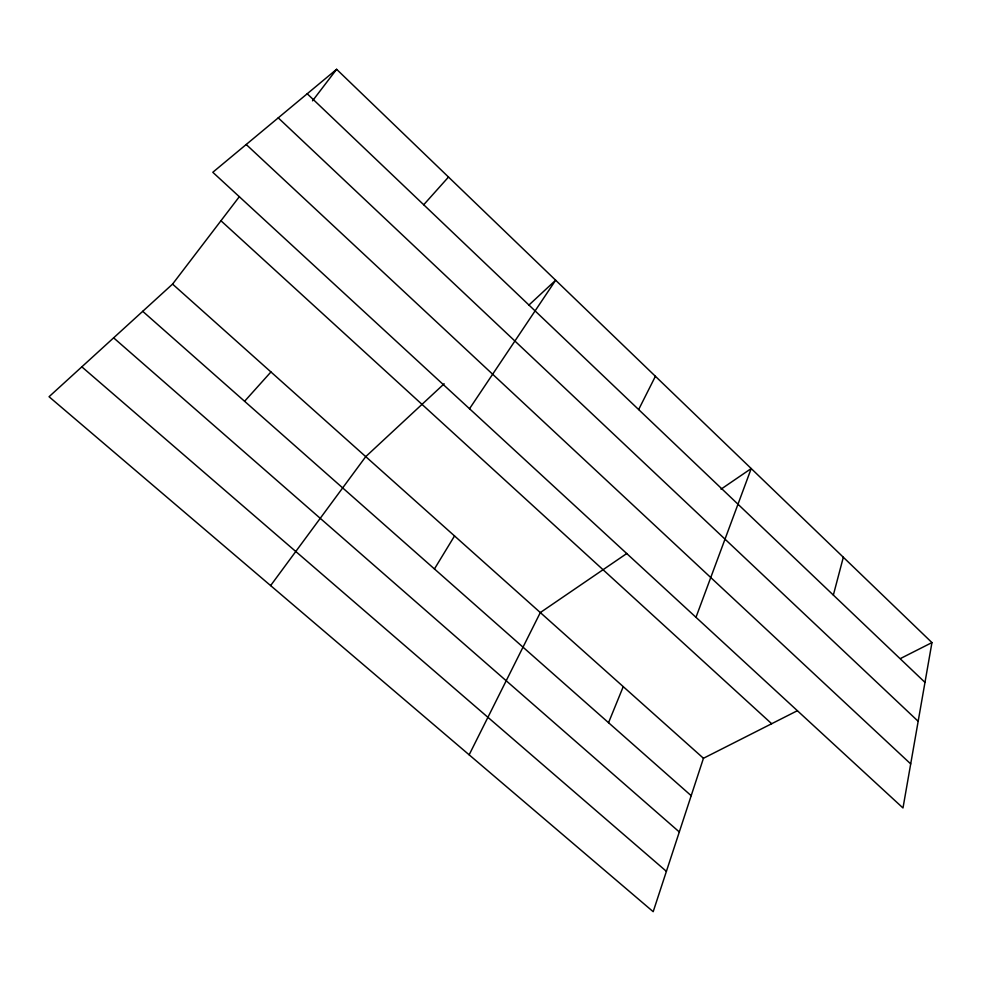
<?xml version="1.0" encoding="UTF-8"?>
<svg xmlns="http://www.w3.org/2000/svg" width="981" height="981" viewBox="0 0 981 981"><rect width="100%" height="100%" fill="white"/><g stroke="black" fill="none" stroke-linecap="round" stroke-linejoin="round"><path stroke-width="1.47" d="M931.95 642.592L902.986 807.976L212.803 172.288L336.618 69.308L931.95 642.592L900.681 658.423M833.347 595.075L843.329 557.257M797.455 710.673L703.451 758.276L653.187 911.692L49.05 396.729L172.57 284.098L239.438 196.543M695.983 617.319L751.225 468.55L720.998 489.188M608.539 722.703L623.242 686.639M469.151 754.818L540.323 612.561L626.834 553.48M638.643 409.567L655.406 376.287M434.448 568.943L454.534 535.945M469.519 408.734L555.651 280.223L528.784 305.189M270.621 585.596L365.741 456.631L444.148 383.792M312.534 100.835L336.618 69.308M423.706 204.759L448.501 177.046M244.6 401.278L270.94 371.958M81.828 366.845L666.406 871.349M113.624 337.844L679.306 831.962M142.723 311.32L691.188 795.689M172.57 284.098L703.451 758.276M220.958 220.75L771.679 723.733M246.206 144.501L910.699 763.917M278.236 117.867L918.167 721.293M307.212 93.759L924.985 682.396"/></g></svg>
